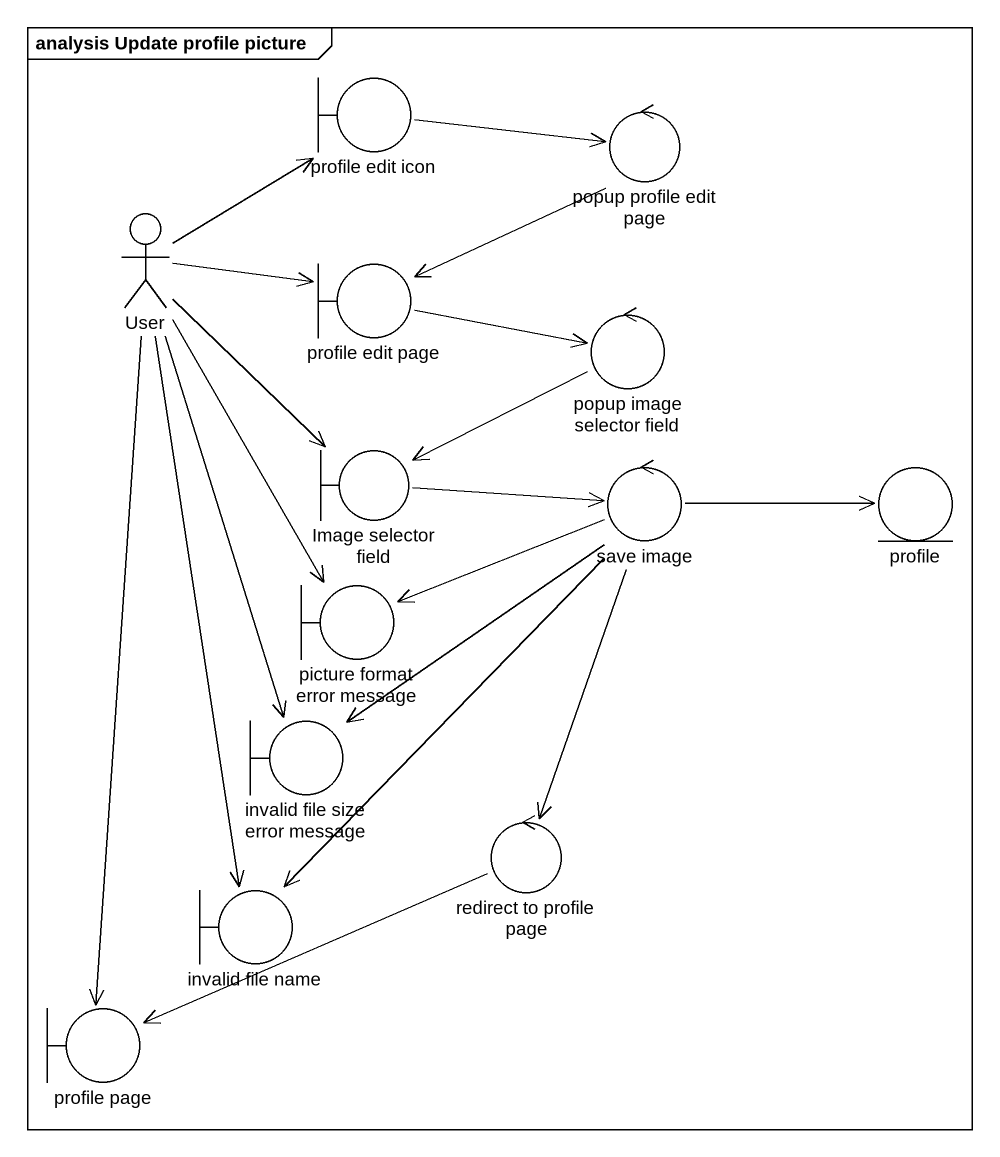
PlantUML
@startuml
mainframe analysis Update profile picture
boundary "profile edit icon" as profile_edit_icon
control "popup profile edit page" as popup_profile_edit_page
actor User
boundary "profile edit page" as profile_edit_page
control "popup image selector field" as popup_image_selector_field
boundary "Image selector field" as Image_selector_field
control "save image" as save_image
entity profile
boundary "picture format error message" as picture_format_error_message
boundary "invalid file size error message" as invalid_file_size_error
control "redirect to profile page" as redirect_to_profile_page
boundary "invalid file name" as invalid_file_name
boundary "profile page" as profile_page
profile_edit_icon -right-> popup_profile_edit_page
popup_profile_edit_page -left-> profile_edit_page
User -up-> profile_edit_icon
User -right-> profile_edit_page
User --> Image_selector_field
User --> picture_format_error_message
User --> invalid_file_size_error
User --> invalid_file_name
User --> profile_page
profile_edit_page -right-> popup_image_selector_field
popup_image_selector_field -left-> Image_selector_field
Image_selector_field -right-> save_image
save_image -right-> profile
save_image -left-> picture_format_error_message
save_image --> invalid_file_size_error
save_image --> redirect_to_profile_page
save_image --> invalid_file_name
redirect_to_profile_page -left-> profile_page
@enduml
